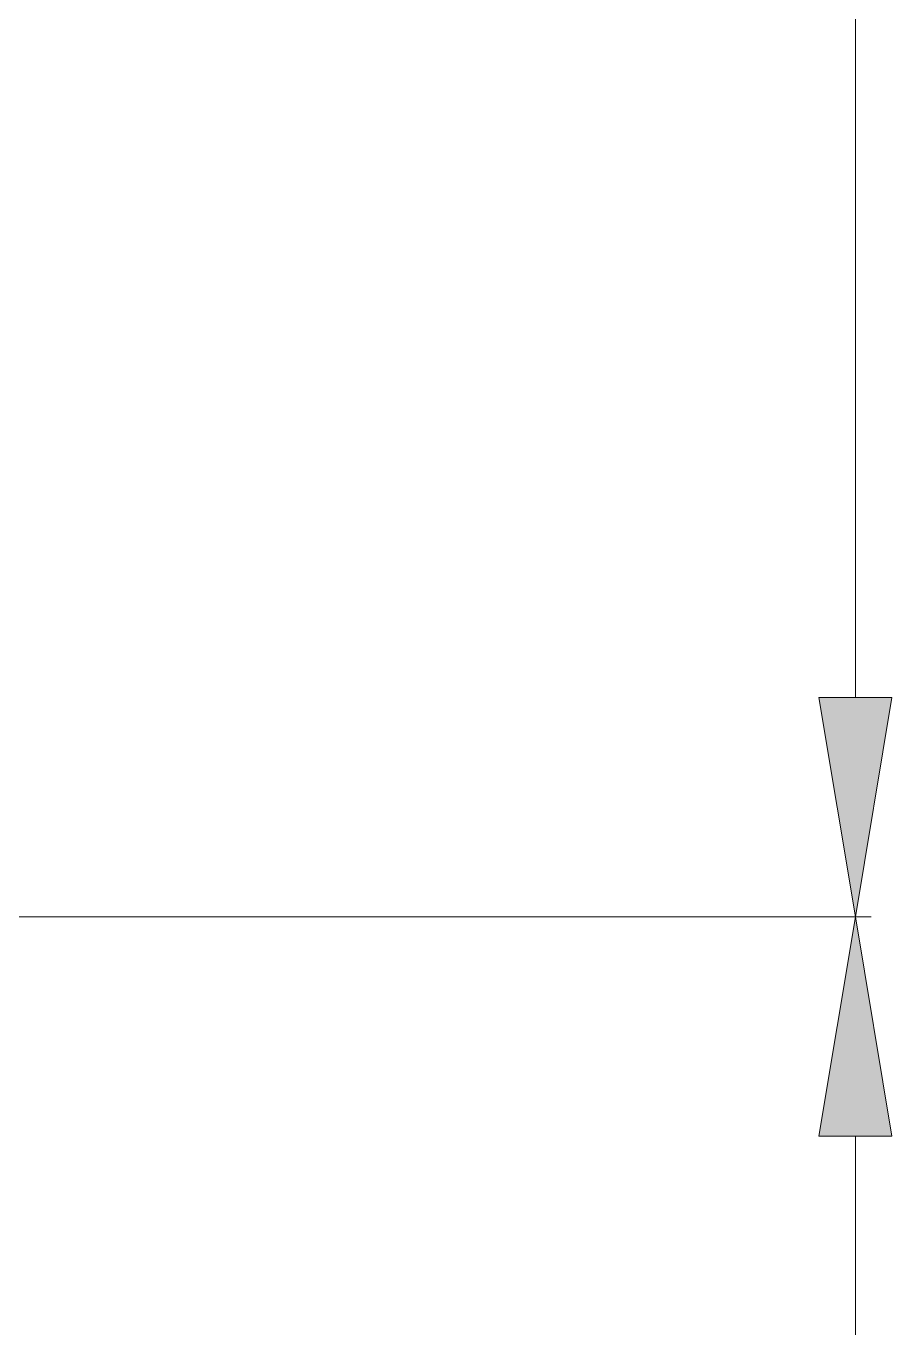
# Model space of a CAD drawing. Header units: inches. Extents: x 0 to 40, y 35.9 to 64.1.
# Drawn here: x 29.535 to 30.199, y 48.512 to 49.511 of the extents above; entities that cross this region are included whole.
import ezdxf

# ---------------------------------------------------------------- set-up
doc = ezdxf.new("R2010")
doc.units = ezdxf.units.IN
doc.header["$MEASUREMENT"] = 0

# ---------------------------------------------------------------- blocks, each defined once
blk = doc.blocks.new('block 3635')
at = {"color": 5, "lineweight": 18, "true_color": 0x0000ff}
blk.add_lwpolyline([(28.34042, 48.82779), (30.18303, 48.82779)], dxfattribs=at)
blk = doc.blocks.new('block 3637')
at = {"color": 5, "lineweight": 18, "true_color": 0x0000ff}
blk.add_lwpolyline([(30.17094, 48.65953), (30.17094, 48.08761)], dxfattribs=at)
blk = doc.blocks.new('block 3639')
at = {"true_color": 0x0000ff}
h = blk.add_hatch(color=5, dxfattribs=at)
h.dxf.hatch_style = 2
h.paths.add_polyline_path([(30.1429, 48.65953), (30.19898, 48.65953), (30.17094, 48.82779)])
at = {"lineweight": 0}
blk.add_lwpolyline([(30.1429, 48.65953), (30.19898, 48.65953), (30.17094, 48.82779), (30.1429, 48.65953)], dxfattribs=at)
blk = doc.blocks.new('block 3634')
for name in ['block 3635', 'block 3639', 'block 3637']:
    blk.add_blockref(name, (0, 0))
blk = doc.blocks.new('block 3647')
at = {"color": 5, "lineweight": 18, "true_color": 0x0000ff}
blk.add_lwpolyline([(29.58762, 48.82779), (30.18303, 48.82779)], dxfattribs=at)
blk = doc.blocks.new('block 3649')
at = {"color": 5, "lineweight": 18, "true_color": 0x0000ff}
blk.add_lwpolyline([(30.17094, 48.99608), (30.17094, 50.31937)], dxfattribs=at)
blk = doc.blocks.new('block 3651')
at = {"true_color": 0x0000ff}
h = blk.add_hatch(color=5, dxfattribs=at)
h.dxf.hatch_style = 2
h.paths.add_polyline_path([(30.1429, 48.99608), (30.19898, 48.99608), (30.17094, 48.82779)])
at = {"lineweight": 0}
blk.add_lwpolyline([(30.1429, 48.99608), (30.19898, 48.99608), (30.17094, 48.82779), (30.1429, 48.99608)], dxfattribs=at)
blk = doc.blocks.new('block 3654')
at = {"lineweight": 0}
blk.add_lwpolyline([(29.58341, 48.82779), (29.58341, 48.82779)], dxfattribs=at)
blk = doc.blocks.new('block 3655')
at = {"lineweight": 0}
blk.add_lwpolyline([(30.17094, 48.82779), (30.17094, 48.82779)], dxfattribs=at)
blk = doc.blocks.new('block 3645')
for name in ['block 3649', 'block 3651', 'block 3654', 'block 3647', 'block 3655']:
    blk.add_blockref(name, (0, 0))

msp = doc.modelspace()

# ---------------------------------------------------------------- block references
for name in ['block 3645', 'block 3634']:
    msp.add_blockref(name, (0, 0))

doc.saveas('drawing.dxf')
